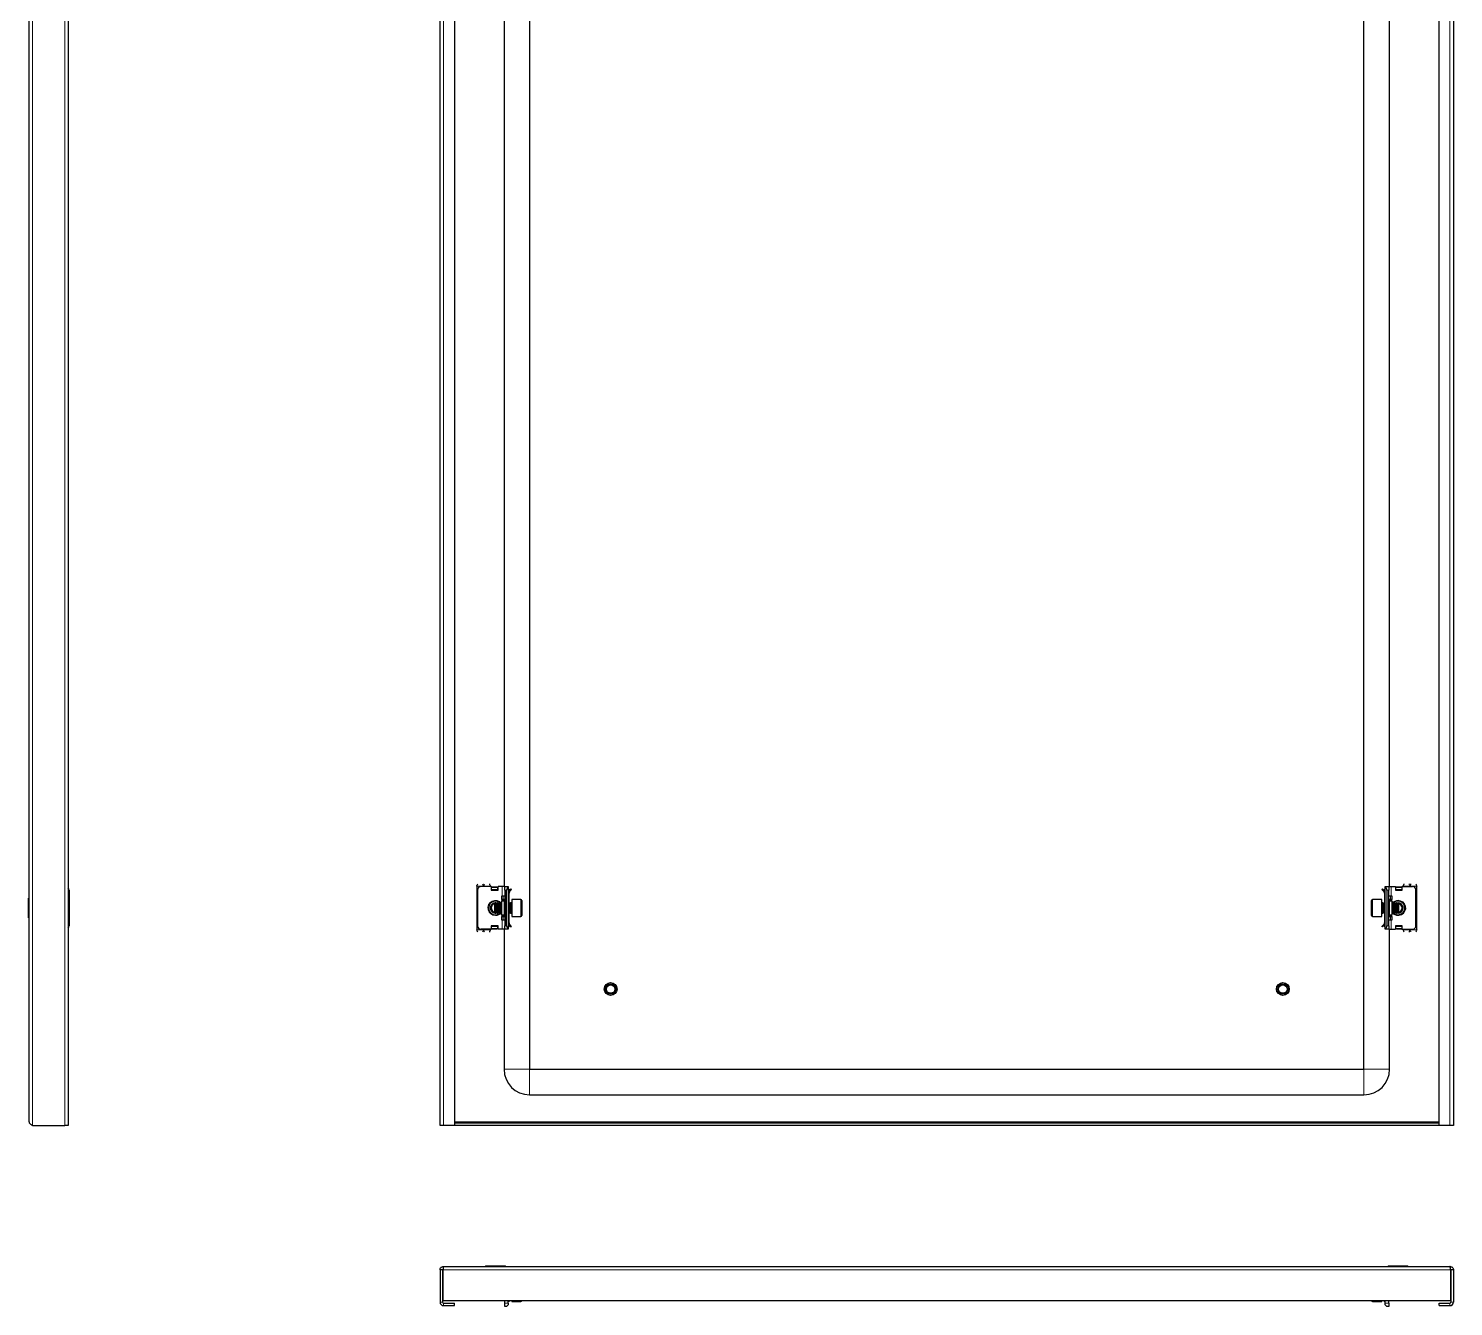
# Model space of a CAD drawing. Header units: millimetres. Extents: x -293 to 1703, y -1307 to 1206.
# Drawn here: x 868 to 1703, y -1281 to -533 of the extents above; entities that cross this region are included whole.
import ezdxf

# ---------------------------------------------------------------- set-up
doc = ezdxf.new("R2010")
doc.units = ezdxf.units.MM

msp = doc.modelspace()

# ---------------------------------------------------------------- linework, layer by layer
at = {"color": 7, "linetype": 'Continuous', "lineweight": 25}
for p, q in [((868.5, -1173.34), (868.5, 977.46)), ((891.5, 979.56), (891.5, -1175.44)), ((1109.41, -1175.44), (1109.41, 979.56)), ((1117.91, 979.56), (1117.91, -1175.44)), ((1694.91, -1175.44), (1694.91, 979.56)), ((1703.41, 979.56), (1703.41, -1175.44)), ((1161.91, 946.56), (1161.91, -1142.44)), ((1650.91, -1142.44), (1650.91, 946.56)), ((1146.91, -385.44), (1146.91, -1035.44)), ((1665.91, -1035.44), (1665.91, -385.44)), ((1130.91, -1035.19), (1130.91, -1060.69)), ((1139.41, -1035.44), (1133.41, -1035.44)), ((1138.91, -1035.19), (1138.91, -1035.44)), ((1139.41, -1035.44), (1139.41, -1037.44)), ((1139.61, -1035.56), (1139.41, -1035.56)), ((1139.61, -1037.44), (1139.61, -1035.56)), ((1139.66, -1035.82), (1140.16, -1035.47)), ((1140.16, -1035.47), (1140.16, -1035.82)), ((1140.16, -1035.47), (1142.66, -1035.47)), ((1142.66, -1035.82), (1142.66, -1035.47)), ((1142.66, -1035.47), (1143.16, -1035.82)), ((1143.41, -1037.44), (1143.41, -1035.44)), ((1145.91, -1035.44), (1143.41, -1035.44)), ((1147.41, -1035.44), (1145.91, -1035.44)), ((1147.41, -1035.44), (1149.41, -1035.44)), ((1147.41, -1037.44), (1147.41, -1035.44)), ((1149.41, -1035.44), (1149.41, -1035.71)), ((1663.41, -1035.44), (1665.41, -1035.44)), ((1663.41, -1035.71), (1663.41, -1035.44)), ((1665.41, -1035.44), (1665.41, -1037.44)), ((1665.41, -1035.44), (1666.91, -1035.44)), ((1666.91, -1035.44), (1669.41, -1035.44)), ((1669.41, -1035.44), (1669.41, -1037.44)), ((1669.66, -1035.82), (1670.16, -1035.47)), ((1670.16, -1035.47), (1670.16, -1035.82)), ((1670.16, -1035.47), (1672.66, -1035.47)), ((1672.66, -1035.82), (1672.66, -1035.47)), ((1672.66, -1035.47), (1673.16, -1035.82)), ((1673.21, -1035.56), (1673.21, -1037.44)), ((1673.41, -1035.56), (1673.21, -1035.56)), ((1673.41, -1035.44), (1679.41, -1035.44)), ((1673.41, -1037.44), (1673.41, -1035.44)), ((1673.91, -1035.44), (1673.91, -1035.19)), ((1681.91, -1060.69), (1681.91, -1035.19)), ((868.5, -1042.16), (868.2, -1042.16)), ((868.2, -1050.09), (868.2, -1042.16)), ((892, -1037.44), (892, -1058.44)), ((1131.41, -1037.44), (1131.41, -1058.44)), ((1139.41, -1037.44), (1143.41, -1037.44)), ((1140.16, -1035.82), (1139.66, -1036.18)), ((1139.66, -1036.18), (1139.66, -1035.82)), ((1139.66, -1037.09), (1139.66, -1036.18)), ((1139.66, -1037.44), (1139.66, -1037.09)), ((1140.16, -1035.82), (1142.66, -1035.82)), ((1143.16, -1036.18), (1142.66, -1035.82)), ((1143.16, -1035.82), (1143.16, -1036.18)), ((1143.16, -1036.18), (1143.16, -1037.09)), ((1143.16, -1037.09), (1143.16, -1037.44)), ((1145.41, -1040.94), (1145.41, -1042.94)), ((1145.91, -1040.94), (1145.41, -1040.94)), ((1145.41, -1042.69), (1146.41, -1042.69)), ((1145.41, -1042.94), (1147.08, -1043.91)), ((1146.91, -1043.94), (1145.41, -1043.94)), ((1145.41, -1043.94), (1145.41, -1051.94)), ((1147.41, -1040.94), (1145.91, -1040.94)), ((1146.41, -1042.69), (1146.91, -1042.69)), ((1146.91, -1042.69), (1146.91, -1043.81)), ((1147.41, -1037.44), (1147.41, -1058.44)), ((1148.41, -1058.44), (1148.41, -1037.44)), ((1149.41, -1035.71), (1149.41, -1060.18)), ((1149.41, -1036.53), (1149.61, -1036.74)), ((1149.91, -1039.19), (1149.41, -1039.19)), ((1149.91, -1042.69), (1149.41, -1042.69)), ((1149.91, -1037.44), (1149.91, -1037.9)), ((1149.91, -1042.69), (1149.91, -1039.19)), ((1149.91, -1044.94), (1149.91, -1042.69)), ((1149.99, -1037.78), (1150.97, -1036.8)), ((1150.35, -1038.13), (1149.99, -1037.78)), ((1150.35, -1038.13), (1151.32, -1037.16)), ((1150.97, -1036.8), (1151.32, -1037.16)), ((1156.81, -1042.94), (1151.41, -1042.94)), ((1151.41, -1042.94), (1151.41, -1052.57)), ((1157.41, -1043.54), (1157.41, -1052.01)), ((1655.41, -1052.34), (1655.41, -1043.54)), ((1661.41, -1042.94), (1656.01, -1042.94)), ((1661.41, -1052.94), (1661.41, -1042.94)), ((1661.85, -1036.8), (1661.49, -1037.16)), ((1662.47, -1038.13), (1661.49, -1037.16)), ((1662.82, -1037.78), (1661.85, -1036.8)), ((1662.47, -1038.13), (1662.82, -1037.78)), ((1662.91, -1037.44), (1662.91, -1037.84)), ((1662.91, -1039.19), (1663.41, -1039.19)), ((1662.91, -1039.19), (1662.91, -1042.69)), ((1663.41, -1042.69), (1662.91, -1042.69)), ((1662.91, -1042.69), (1662.91, -1044.94)), ((1663.2, -1036.74), (1663.41, -1036.53)), ((1663.41, -1060.18), (1663.41, -1035.71)), ((1664.41, -1037.44), (1664.41, -1058.44)), ((1665.41, -1058.44), (1665.41, -1037.44)), ((1666.91, -1040.94), (1665.41, -1040.94)), ((1665.73, -1043.91), (1667.41, -1042.94)), ((1665.91, -1043.81), (1665.91, -1042.69)), ((1665.91, -1042.69), (1666.41, -1042.69)), ((1667.41, -1043.94), (1665.91, -1043.94)), ((1666.41, -1042.69), (1667.41, -1042.69)), ((1667.41, -1040.94), (1666.91, -1040.94)), ((1667.41, -1042.94), (1667.41, -1040.94)), ((1667.41, -1051.94), (1667.41, -1043.94)), ((1669.41, -1037.44), (1673.41, -1037.44)), ((1670.16, -1035.82), (1669.66, -1036.18)), ((1669.66, -1036.18), (1669.66, -1035.82)), ((1669.66, -1037.09), (1669.66, -1036.18)), ((1669.66, -1037.44), (1669.66, -1037.09)), ((1670.16, -1035.82), (1672.66, -1035.82)), ((1673.16, -1036.18), (1672.66, -1035.82)), ((1673.16, -1035.82), (1673.16, -1036.18)), ((1673.16, -1036.18), (1673.16, -1037.09)), ((1673.16, -1037.09), (1673.16, -1037.44)), ((1681.41, -1058.44), (1681.41, -1037.44)), ((868.2, -1053.73), (868.2, -1050.09)), ((1141.71, -1045.19), (1140.88, -1045.38)), ((1141.96, -1044.94), (1141.41, -1045.5)), ((1141.41, -1045.5), (1141.41, -1050.2)), ((1141.41, -1050.2), (1141.41, -1050.39)), ((1141.41, -1050.39), (1141.96, -1050.94)), ((1142.02, -1044.94), (1141.96, -1044.94)), ((1141.96, -1044.94), (1141.96, -1050.72)), ((1141.96, -1050.72), (1141.96, -1050.94)), ((1141.96, -1050.94), (1142.02, -1050.94)), ((1142.41, -1045.5), (1142.02, -1044.94)), ((1142.02, -1044.94), (1142.02, -1046.8)), ((1142.02, -1046.8), (1142.02, -1050.94)), ((1142.02, -1050.94), (1142.41, -1050.39)), ((1142.57, -1045.27), (1142.2, -1045.2)), ((1142.8, -1044.94), (1142.41, -1045.5)), ((1142.41, -1045.5), (1142.41, -1047.01)), ((1142.41, -1047.01), (1142.41, -1050.39)), ((1142.41, -1050.39), (1142.8, -1050.94)), ((1143.02, -1044.94), (1142.8, -1044.94)), ((1142.8, -1044.94), (1142.8, -1046.8)), ((1142.8, -1046.8), (1142.8, -1050.94)), ((1142.8, -1050.94), (1143.02, -1050.94)), ((1143.41, -1045.5), (1143.02, -1044.94)), ((1143.02, -1044.94), (1143.02, -1046.8)), ((1143.02, -1046.8), (1143.02, -1050.94)), ((1143.02, -1050.94), (1143.41, -1050.39)), ((1143.24, -1045.25), (1143.48, -1045.39)), ((1143.48, -1050.5), (1143.24, -1050.63)), ((1143.8, -1044.94), (1143.41, -1045.5)), ((1143.41, -1045.5), (1143.41, -1047.01)), ((1143.41, -1047.01), (1143.41, -1050.39)), ((1143.41, -1050.39), (1143.8, -1050.94)), ((1144.02, -1044.94), (1143.8, -1044.94)), ((1143.8, -1044.94), (1143.8, -1046.8)), ((1143.8, -1046.8), (1143.8, -1050.94)), ((1143.8, -1050.94), (1144.02, -1050.94)), ((1144.41, -1045.5), (1144.02, -1044.94)), ((1144.02, -1044.94), (1144.02, -1046.8)), ((1144.02, -1046.8), (1144.02, -1050.94)), ((1144.02, -1050.94), (1144.41, -1050.39)), ((1144.8, -1044.94), (1144.41, -1045.5)), ((1144.41, -1045.5), (1144.41, -1047.01)), ((1144.41, -1047.01), (1144.41, -1050.39)), ((1144.41, -1050.39), (1144.8, -1050.94)), ((1145.02, -1044.94), (1144.8, -1044.94)), ((1144.8, -1044.94), (1144.8, -1046.8)), ((1144.8, -1046.8), (1144.8, -1050.94)), ((1144.8, -1050.94), (1145.02, -1050.94)), ((1145.41, -1045.5), (1145.02, -1044.94)), ((1145.02, -1044.94), (1145.02, -1046.8)), ((1145.02, -1046.8), (1145.02, -1050.94)), ((1145.02, -1050.94), (1145.41, -1050.39)), ((1145.41, -1051.94), (1146.91, -1051.94)), ((1147.08, -1051.98), (1145.41, -1052.94)), ((1146.91, -1052.08), (1146.91, -1053.19)), ((1149.8, -1044.94), (1149.41, -1045.5)), ((1149.41, -1050.39), (1149.8, -1050.94)), ((1150.02, -1044.94), (1149.8, -1044.94)), ((1149.8, -1044.94), (1149.8, -1046.8)), ((1149.8, -1046.8), (1149.8, -1050.94)), ((1149.8, -1050.94), (1150.02, -1050.94)), ((1149.91, -1053.19), (1149.91, -1050.94)), ((1150.41, -1045.5), (1150.02, -1044.94)), ((1150.02, -1044.94), (1150.02, -1046.8)), ((1150.02, -1046.8), (1150.02, -1050.94)), ((1150.02, -1050.94), (1150.41, -1050.39)), ((1150.8, -1044.94), (1150.41, -1045.5)), ((1150.41, -1045.5), (1150.41, -1047.01)), ((1150.41, -1047.01), (1150.41, -1050.39)), ((1150.41, -1050.39), (1150.8, -1050.94)), ((1151.16, -1044.94), (1150.8, -1044.94)), ((1150.8, -1044.94), (1150.8, -1046.8)), ((1150.8, -1046.8), (1150.8, -1050.94)), ((1150.8, -1050.94), (1151.16, -1050.94)), ((1157.41, -1052.01), (1157.41, -1052.34)), ((1662.02, -1044.94), (1661.66, -1044.94)), ((1661.66, -1050.94), (1662.02, -1050.94)), ((1662.41, -1045.5), (1662.02, -1044.94)), ((1662.02, -1046.8), (1662.02, -1044.94)), ((1662.02, -1050.94), (1662.02, -1046.8)), ((1662.02, -1050.94), (1662.41, -1050.39)), ((1662.8, -1044.94), (1662.41, -1045.5)), ((1662.41, -1047.01), (1662.41, -1045.5)), ((1662.41, -1050.39), (1662.41, -1047.01)), ((1662.41, -1050.39), (1662.8, -1050.94)), ((1663.02, -1044.94), (1662.8, -1044.94)), ((1662.8, -1046.8), (1662.8, -1044.94)), ((1662.8, -1050.94), (1662.8, -1046.8)), ((1662.8, -1050.94), (1663.02, -1050.94)), ((1662.91, -1050.94), (1662.91, -1053.19)), ((1663.41, -1045.5), (1663.02, -1044.94)), ((1663.02, -1046.8), (1663.02, -1044.94)), ((1663.02, -1050.94), (1663.02, -1046.8)), ((1663.02, -1050.94), (1663.41, -1050.39)), ((1667.41, -1052.94), (1665.73, -1051.98)), ((1665.91, -1051.94), (1667.41, -1051.94)), ((1665.91, -1053.19), (1665.91, -1052.08)), ((1667.8, -1044.94), (1667.41, -1045.5)), ((1667.41, -1050.39), (1667.8, -1050.94)), ((1668.02, -1044.94), (1667.8, -1044.94)), ((1667.8, -1046.8), (1667.8, -1044.94)), ((1667.8, -1050.94), (1667.8, -1046.8)), ((1667.8, -1050.94), (1668.02, -1050.94)), ((1668.41, -1045.5), (1668.02, -1044.94)), ((1668.02, -1046.8), (1668.02, -1044.94)), ((1668.02, -1050.94), (1668.02, -1046.8)), ((1668.02, -1050.94), (1668.41, -1050.39)), ((1668.8, -1044.94), (1668.41, -1045.5)), ((1668.41, -1047.01), (1668.41, -1045.5)), ((1668.41, -1050.39), (1668.41, -1047.01)), ((1668.41, -1050.39), (1668.8, -1050.94)), ((1669.02, -1044.94), (1668.8, -1044.94)), ((1668.8, -1046.8), (1668.8, -1044.94)), ((1668.8, -1050.94), (1668.8, -1046.8)), ((1668.8, -1050.94), (1669.02, -1050.94)), ((1669.41, -1045.5), (1669.02, -1044.94)), ((1669.02, -1046.8), (1669.02, -1044.94)), ((1669.02, -1050.94), (1669.02, -1046.8)), ((1669.02, -1050.94), (1669.41, -1050.39)), ((1669.33, -1045.39), (1669.58, -1045.25)), ((1669.58, -1050.63), (1669.33, -1050.5)), ((1669.8, -1044.94), (1669.41, -1045.5)), ((1669.41, -1047.01), (1669.41, -1045.5)), ((1669.41, -1050.39), (1669.41, -1047.01)), ((1669.41, -1050.39), (1669.8, -1050.94)), ((1670.02, -1044.94), (1669.8, -1044.94)), ((1669.8, -1046.8), (1669.8, -1044.94)), ((1669.8, -1050.94), (1669.8, -1046.8)), ((1669.8, -1050.94), (1670.02, -1050.94)), ((1670.41, -1045.5), (1670.02, -1044.94)), ((1670.02, -1046.8), (1670.02, -1044.94)), ((1670.02, -1050.94), (1670.02, -1046.8)), ((1670.02, -1050.94), (1670.41, -1050.39)), ((1670.62, -1045.2), (1670.24, -1045.27)), ((1670.8, -1044.94), (1670.41, -1045.5)), ((1670.41, -1047.01), (1670.41, -1045.5)), ((1670.41, -1050.39), (1670.41, -1047.01)), ((1670.41, -1050.39), (1670.8, -1050.94)), ((1670.85, -1044.94), (1670.8, -1044.94)), ((1670.8, -1046.8), (1670.8, -1044.94)), ((1670.8, -1050.94), (1670.8, -1046.8)), ((1670.8, -1050.94), (1670.85, -1050.94)), ((1671.41, -1045.5), (1670.85, -1044.94)), ((1670.85, -1050.94), (1670.85, -1044.94)), ((1670.85, -1050.94), (1671.41, -1050.39)), ((1671.93, -1045.38), (1671.1, -1045.19)), ((1671.41, -1050.39), (1671.41, -1045.5)), ((868.2, -1053.73), (868.5, -1053.73)), ((1139.41, -1060.44), (1133.41, -1060.44)), ((1138.91, -1060.44), (1138.91, -1060.69)), ((1143.41, -1058.44), (1139.41, -1058.44)), ((1139.41, -1058.44), (1139.41, -1060.44)), ((1139.41, -1060.33), (1139.61, -1060.33)), ((1139.61, -1060.33), (1139.61, -1058.44)), ((1139.66, -1058.8), (1139.66, -1058.44)), ((1139.66, -1059.71), (1139.66, -1058.8)), ((1139.66, -1059.71), (1140.16, -1060.07)), ((1139.66, -1060.07), (1139.66, -1059.71)), ((1140.16, -1060.42), (1139.66, -1060.07)), ((1142.66, -1060.07), (1140.16, -1060.07)), ((1140.16, -1060.07), (1140.16, -1060.42)), ((1142.66, -1060.42), (1140.16, -1060.42)), ((1142.66, -1060.07), (1143.16, -1059.71)), ((1142.66, -1060.42), (1142.66, -1060.07)), ((1143.16, -1060.07), (1142.66, -1060.42)), ((1143.16, -1058.44), (1143.16, -1058.8)), ((1143.16, -1058.8), (1143.16, -1059.71)), ((1143.16, -1059.71), (1143.16, -1060.07)), ((1143.41, -1060.44), (1143.41, -1058.44)), ((1145.91, -1060.44), (1143.41, -1060.44)), ((1145.41, -1052.94), (1145.41, -1054.94)), ((1146.41, -1053.19), (1145.41, -1053.19)), ((1145.41, -1054.94), (1145.91, -1054.94)), ((1145.91, -1054.94), (1147.41, -1054.94)), ((1147.41, -1060.44), (1145.91, -1060.44)), ((1146.91, -1053.19), (1146.41, -1053.19)), ((1146.91, -1060.44), (1146.91, -1142.44)), ((1147.41, -1060.44), (1147.41, -1058.44)), ((1149.41, -1060.44), (1147.41, -1060.44)), ((1149.41, -1053.19), (1149.91, -1053.19)), ((1149.91, -1056.69), (1149.41, -1056.69)), ((1149.61, -1059.15), (1149.41, -1059.36)), ((1149.41, -1060.18), (1149.41, -1060.44)), ((1149.91, -1056.69), (1149.91, -1053.19)), ((1149.91, -1058.44), (1149.91, -1058.05)), ((1150.35, -1057.75), (1149.99, -1058.11)), ((1149.99, -1058.11), (1150.97, -1059.08)), ((1150.35, -1057.75), (1151.32, -1058.73)), ((1150.97, -1059.08), (1151.32, -1058.73)), ((1151.41, -1052.57), (1151.41, -1052.94)), ((1151.41, -1052.94), (1156.81, -1052.94)), ((1656.01, -1052.94), (1661.41, -1052.94)), ((1662.47, -1057.75), (1661.49, -1058.73)), ((1661.85, -1059.08), (1661.49, -1058.73)), ((1662.82, -1058.11), (1661.85, -1059.08)), ((1662.47, -1057.75), (1662.82, -1058.11)), ((1662.91, -1053.19), (1662.91, -1056.69)), ((1662.91, -1053.19), (1663.41, -1053.19)), ((1662.91, -1056.69), (1663.41, -1056.69)), ((1662.91, -1058.44), (1662.91, -1057.98)), ((1663.41, -1059.36), (1663.2, -1059.15)), ((1663.41, -1060.44), (1663.41, -1060.18)), ((1665.41, -1060.44), (1663.41, -1060.44)), ((1665.41, -1054.94), (1666.91, -1054.94)), ((1665.41, -1058.44), (1665.41, -1060.44)), ((1665.41, -1060.44), (1666.91, -1060.44)), ((1666.41, -1053.19), (1665.91, -1053.19)), ((1665.91, -1142.44), (1665.91, -1060.44)), ((1667.41, -1053.19), (1666.41, -1053.19)), ((1666.91, -1054.94), (1667.41, -1054.94)), ((1666.91, -1060.44), (1669.41, -1060.44)), ((1667.41, -1054.94), (1667.41, -1052.94)), ((1669.41, -1058.44), (1669.41, -1060.44)), ((1673.41, -1058.44), (1669.41, -1058.44)), ((1669.66, -1058.8), (1669.66, -1058.44)), ((1669.66, -1059.71), (1669.66, -1058.8)), ((1669.66, -1059.71), (1670.16, -1060.07)), ((1669.66, -1060.07), (1669.66, -1059.71)), ((1670.16, -1060.42), (1669.66, -1060.07)), ((1672.66, -1060.07), (1670.16, -1060.07)), ((1670.16, -1060.07), (1670.16, -1060.42)), ((1672.66, -1060.42), (1670.16, -1060.42)), ((1672.66, -1060.07), (1673.16, -1059.71)), ((1672.66, -1060.42), (1672.66, -1060.07)), ((1673.16, -1060.07), (1672.66, -1060.42)), ((1673.16, -1058.44), (1673.16, -1058.8)), ((1673.16, -1058.8), (1673.16, -1059.71)), ((1673.16, -1059.71), (1673.16, -1060.07)), ((1673.21, -1058.44), (1673.21, -1060.33)), ((1673.21, -1060.33), (1673.41, -1060.33)), ((1673.41, -1060.44), (1673.41, -1058.44)), ((1673.41, -1060.44), (1679.41, -1060.44)), ((1673.91, -1060.69), (1673.91, -1060.44)), ((1161.91, -1142.44), (1650.91, -1142.44)), ((1161.91, -1157.44), (1650.91, -1157.44)), ((870.6, -1175.44), (889.4, -1175.44)), ((891.5, -1175.44), (889.4, -1175.44)), ((1111.51, -1175.44), (1109.41, -1175.44)), ((1117.91, -1175.44), (1111.51, -1175.44)), ((1694.91, -1173.94), (1117.91, -1173.94)), ((1694.91, -1175.44), (1117.91, -1175.44)), ((1701.31, -1175.44), (1694.91, -1175.44)), ((1703.41, -1175.44), (1701.31, -1175.44)), ((1110.91, -1260.06), (1109.41, -1260.06)), ((1109.41, -1260.06), (1109.41, -1278.86)), ((1110.91, -1260.06), (1110.91, -1278.86)), ((1111.11, -1260.06), (1111.11, -1277.96)), ((1111.51, -1257.96), (1701.31, -1257.96)), ((1136.12, -1257.66), (1136.12, -1257.96)), ((1136.12, -1257.66), (1147.69, -1257.66)), ((1147.69, -1257.96), (1147.69, -1257.66)), ((1665.12, -1257.66), (1665.12, -1257.96)), ((1665.12, -1257.66), (1676.28, -1257.66)), ((1676.28, -1257.66), (1676.69, -1257.66)), ((1676.69, -1257.96), (1676.69, -1257.66)), ((1701.71, -1260.06), (1701.71, -1277.96)), ((1703.41, -1260.06), (1701.91, -1260.06)), ((1701.91, -1260.06), (1701.91, -1278.86)), ((1703.41, -1260.06), (1703.41, -1278.86)), ((1111.11, -1277.96), (1701.71, -1277.96)), ((1111.51, -1279.46), (1117.91, -1279.46)), ((1111.51, -1280.96), (1117.91, -1280.96)), ((1117.91, -1280.96), (1117.91, -1279.46)), ((1147.41, -1279.46), (1147.41, -1277.96)), ((1147.41, -1281.46), (1147.41, -1279.46)), ((1148.41, -1281.46), (1147.41, -1281.46)), ((1148.41, -1281.46), (1149.41, -1280.46)), ((1149.41, -1279.46), (1149.41, -1277.96)), ((1149.91, -1278.46), (1149.41, -1278.46)), ((1149.41, -1279.46), (1149.41, -1280.46)), ((1151.41, -1277.96), (1151.41, -1278.46)), ((1151.41, -1278.46), (1156.81, -1278.46)), ((1656.01, -1278.46), (1661.41, -1278.46)), ((1661.41, -1278.46), (1661.41, -1277.96)), ((1662.91, -1278.46), (1663.41, -1278.46)), ((1663.41, -1279.46), (1663.41, -1277.96)), ((1663.41, -1280.46), (1663.41, -1279.46)), ((1663.41, -1280.46), (1664.41, -1281.46)), ((1665.41, -1281.46), (1664.41, -1281.46)), ((1665.41, -1279.46), (1665.41, -1277.96)), ((1665.41, -1279.46), (1665.41, -1281.46)), ((1694.91, -1280.96), (1694.91, -1279.46)), ((1694.91, -1279.46), (1701.31, -1279.46)), ((1694.91, -1280.96), (1701.31, -1280.96))]:
    msp.add_line(p, q, dxfattribs=at)
at = {"color": 8, "linetype": 'Continuous', "lineweight": 18}
for p, q in [((870.6, -1175.44), (870.6, 979.56)), ((889.4, -1175.44), (889.4, 979.56)), ((1111.51, 979.56), (1111.51, -1175.44)), ((1701.31, 979.56), (1701.31, -1175.44)), ((1130.91, -1035.19), (1134.91, -1035.19)), ((1134.91, -1035.19), (1138.91, -1035.19)), ((1145.91, -1035.44), (1145.91, -1040.94)), ((1666.91, -1040.94), (1666.91, -1035.44)), ((1673.91, -1035.19), (1677.91, -1035.19)), ((1681.91, -1035.19), (1677.91, -1035.19)), ((1143.16, -1037.09), (1139.66, -1037.09)), ((1146.41, -1040.94), (1146.41, -1042.69)), ((1146.91, -1051.94), (1146.91, -1043.94)), ((1148.41, -1037.44), (1147.41, -1037.44)), ((1149.41, -1036.94), (1149.61, -1036.74)), ((1149.41, -1037.44), (1149.91, -1037.44)), ((1156.81, -1052.57), (1156.81, -1042.94)), ((1656.01, -1042.94), (1656.01, -1052.94)), ((1663.41, -1037.44), (1662.91, -1037.44)), ((1663.41, -1036.94), (1663.2, -1036.74)), ((1665.41, -1037.44), (1664.41, -1037.44)), ((1665.91, -1043.94), (1665.91, -1051.94)), ((1666.41, -1042.69), (1666.41, -1040.94)), ((1673.16, -1037.09), (1669.66, -1037.09)), ((1151.16, -1050.94), (1151.16, -1044.94)), ((1661.66, -1044.94), (1661.66, -1050.72)), ((1661.66, -1050.72), (1661.66, -1050.94)), ((1130.91, -1060.69), (1134.91, -1060.69)), ((1138.91, -1060.69), (1134.91, -1060.69)), ((1139.66, -1058.8), (1143.16, -1058.8)), ((1145.91, -1054.94), (1145.91, -1060.44)), ((1146.41, -1053.19), (1146.41, -1054.94)), ((1147.41, -1058.44), (1148.41, -1058.44)), ((1149.41, -1058.44), (1149.91, -1058.44)), ((1149.41, -1058.94), (1149.61, -1059.15)), ((1156.81, -1052.94), (1156.81, -1052.57)), ((1663.41, -1058.44), (1662.91, -1058.44)), ((1663.41, -1058.94), (1663.2, -1059.15)), ((1664.41, -1058.44), (1665.41, -1058.44)), ((1666.41, -1054.94), (1666.41, -1053.19)), ((1666.91, -1060.44), (1666.91, -1054.94)), ((1669.66, -1058.8), (1673.16, -1058.8)), ((1677.91, -1060.69), (1673.91, -1060.69)), ((1681.91, -1060.69), (1677.91, -1060.69)), ((1161.91, -1142.44), (1146.91, -1142.44)), ((1161.91, -1142.44), (1161.91, -1157.44)), ((1650.91, -1142.44), (1650.91, -1157.44)), ((1650.91, -1142.44), (1665.91, -1142.44)), ((1694.91, -1173.34), (1117.91, -1173.34)), ((1111.11, -1260.06), (1701.71, -1260.06)), ((1110.91, -1278.86), (1109.41, -1278.86)), ((1111.51, -1279.46), (1111.51, -1280.96)), ((1147.41, -1279.46), (1149.41, -1279.46)), ((1156.81, -1278.46), (1156.81, -1277.96)), ((1656.01, -1277.96), (1656.01, -1278.46)), ((1663.41, -1279.46), (1665.41, -1279.46)), ((1701.31, -1279.46), (1701.31, -1280.96)), ((1701.91, -1278.86), (1703.41, -1278.86))]:
    msp.add_line(p, q, dxfattribs=at)
at = {"color": 7, "linetype": 'Continuous', "lineweight": 25, "flags": 128}
for points in [[(1142.2, -1050.69), (1142.44, -1050.65), (1142.57, -1050.62)], [(1670.24, -1050.62), (1670.37, -1050.65), (1670.62, -1050.69)]]:
    msp.add_lwpolyline(points, dxfattribs=at)
at = {"color": 7, "linetype": 'Continuous', "lineweight": 25}
for centre, radius in [((1209.41, -1095.44), 3.75), ((1209.41, -1095.44), 3), ((1209.41, -1095.44), 2.5), ((1603.41, -1095.44), 3.75), ((1603.41, -1095.44), 3), ((1603.41, -1095.44), 2.5)]:
    msp.add_circle(centre, radius, dxfattribs=at)
for centre, radius, start, end in [((1133.41, -1037.44), 2, 90, 180), ((1679.41, -1037.44), 2, 0, 90), ((890, -1037.44), 2, 0, 41.40962), ((1141.91, -1047.94), 4, 45.71765, 270), ((1146.91, -1043.44), 0.5, 270, 0), ((1150.41, -1037.44), 2, 120, 180), ((1148.91, -1037.44), 1, 0, 45), ((1156.81, -1043.54), 0.6, 0, 90), ((1656.01, -1043.54), 0.6, 90, 180), ((1663.91, -1037.44), 1, 135, 180), ((1662.41, -1037.44), 2, 0, 60), ((1665.91, -1043.44), 0.5, 180, 270), ((1670.91, -1047.94), 4, 90, 134.28235), ((1670.91, -1047.94), 4, 225.71765, 90), ((1141.91, -1047.94), 3, 74.33161, 285.66839), ((1141.91, -1047.94), 2.76, 111.7574, 265.98739), ((1141.91, -1047.94), 2.45, 101.79772, 201.7574), ((1141.91, -1047.94), 2.45, 201.7574, 258.20228), ((1141.91, -1047.94), 4, 270, 314.28235), ((1146.91, -1052.44), 0.5, 0, 90), ((1151.16, -1044.69), 0.25, 270, 0), ((1151.16, -1051.19), 0.25, 360, 90), ((1156.81, -1052.34), 0.6, 270, 360), ((1656.01, -1052.34), 0.6, 180, 270), ((1661.66, -1044.69), 0.25, 180, 270), ((1661.66, -1051.19), 0.25, 90, 180), ((1665.91, -1052.44), 0.5, 90, 180), ((1670.91, -1047.94), 3, 254.33161, 105.66839), ((1670.91, -1047.94), 2.76, 274.01261, 68.2426), ((1670.91, -1047.94), 2.45, 281.79772, 78.20228), ((890, -1058.44), 2, 318.59038, 0), ((1133.41, -1058.44), 2, 180, 270), ((1150.41, -1058.44), 2, 180, 240), ((1148.91, -1058.44), 1, 315, 0), ((1663.91, -1058.44), 1, 180, 225), ((1662.41, -1058.44), 2, 300, 0), ((1679.41, -1058.44), 2, 270, 0), ((1161.91, -1142.44), 15, 180, 270), ((1650.91, -1142.44), 15, 270, 0), ((1111.51, -1278.86), 2.1, 180, 270), ((1111.51, -1278.86), 0.6, 180, 270), ((1156.81, -1277.86), 0.6, 270, 350.40593), ((1656.01, -1277.86), 0.6, 189.59407, 270), ((1701.31, -1278.86), 2.1, 270, 0), ((1701.31, -1278.86), 0.6, 270, 0)]:
    msp.add_arc(centre, radius, start, end, dxfattribs=at)
at = {"color": 8, "linetype": 'Continuous', "lineweight": 18}
for centre, start, end in [((1141.91, -1047.94), 38.94244, 270), ((1670.91, -1047.94), 218.94244, 90), ((1670.91, -1047.94), 90, 141.05756), ((1141.91, -1047.94), 270, 321.05756)]:
    msp.add_arc(centre, 4.5, start, end, dxfattribs=at)
at = {"color": 7, "linetype": 'Continuous', "lineweight": 25}
for points, knots in [([(1130.91, -1035.19), (1131, -1034.95), (1131.19, -1034.46), (1131.38, -1034.07), (1131.48, -1033.87)], [0, 0, 0, 0, 0.5020654, 1, 1, 1, 1]), ([(1134.33, -1033.88), (1134.41, -1034.04), (1134.59, -1034.39), (1134.78, -1034.87), (1134.89, -1035.15), (1134.91, -1035.19)], [0, 0, 0, 0, 0.415483, 0.917152, 1, 1, 1, 1]), ([(1134.91, -1035.19), (1135, -1034.95), (1135.19, -1034.46), (1135.38, -1034.07), (1135.48, -1033.87)], [0, 0, 0, 0, 0.5020654, 1, 1, 1, 1]), ([(1138.33, -1033.88), (1138.41, -1034.04), (1138.59, -1034.39), (1138.78, -1034.87), (1138.89, -1035.15), (1138.91, -1035.19)], [0, 0, 0, 0, 0.4154826, 0.9171518, 1, 1, 1, 1]), ([(1673.91, -1035.19), (1673.95, -1035.07), (1674.05, -1034.83), (1674.19, -1034.48), (1674.34, -1034.15), (1674.43, -1033.97), (1674.48, -1033.87)], [0, 0, 0, 0, 0.2474545, 0.5020799, 0.7495343, 1, 1, 1, 1]), ([(1677.33, -1033.88), (1677.41, -1034.04), (1677.59, -1034.39), (1677.78, -1034.87), (1677.89, -1035.15), (1677.91, -1035.19)], [0, 0, 0, 0, 0.415483, 0.917152, 1, 1, 1, 1]), ([(1677.91, -1035.19), (1678, -1034.95), (1678.19, -1034.46), (1678.38, -1034.07), (1678.48, -1033.87)], [0, 0, 0, 0, 0.502065, 1, 1, 1, 1]), ([(1681.33, -1033.88), (1681.41, -1034.04), (1681.59, -1034.39), (1681.78, -1034.87), (1681.89, -1035.15), (1681.91, -1035.19)], [0, 0, 0, 0, 0.415483, 0.917152, 1, 1, 1, 1]), ([(1149.99, -1037.78), (1149.84, -1037.97), (1149.53, -1038.35), (1149.41, -1038.87), (1149.41, -1039.15), (1149.41, -1039.19)], [0, 0, 0, 0, 0.461863, 0.923726, 1, 1, 1, 1]), ([(1150.35, -1038.13), (1150.23, -1038.28), (1150.04, -1038.51), (1149.93, -1038.89), (1149.91, -1039.09), (1149.91, -1039.19)], [0, 0, 0, 0, 0.485042, 0.738404, 1, 1, 1, 1]), ([(1662.91, -1039.19), (1662.89, -1039), (1662.85, -1038.71), (1662.67, -1038.36), (1662.54, -1038.21), (1662.47, -1038.13)], [0, 0, 0, 0, 0.485042, 0.738404, 1, 1, 1, 1]), ([(1663.41, -1039.19), (1663.38, -1038.95), (1663.33, -1038.47), (1663.04, -1038.01), (1662.85, -1037.81), (1662.82, -1037.78)], [0, 0, 0, 0, 0.4618628, 0.9237257, 1, 1, 1, 1]), ([(1131.48, -1062.01), (1131.4, -1061.85), (1131.22, -1061.5), (1131.03, -1061.01), (1130.92, -1060.73), (1130.91, -1060.69)], [0, 0, 0, 0, 0.415483, 0.917152, 1, 1, 1, 1]), ([(1134.91, -1060.69), (1134.81, -1060.94), (1134.62, -1061.43), (1134.43, -1061.82), (1134.34, -1062.02)], [0, 0, 0, 0, 0.502065, 1, 1, 1, 1]), ([(1135.48, -1062.01), (1135.4, -1061.85), (1135.22, -1061.5), (1135.03, -1061.01), (1134.92, -1060.73), (1134.91, -1060.69)], [0, 0, 0, 0, 0.415483, 0.917152, 1, 1, 1, 1]), ([(1138.91, -1060.69), (1138.86, -1060.81), (1138.76, -1061.06), (1138.62, -1061.4), (1138.48, -1061.73), (1138.38, -1061.92), (1138.34, -1062.02)], [0, 0, 0, 0, 0.2474545, 0.5020799, 0.7495343, 1, 1, 1, 1]), ([(1149.41, -1056.69), (1149.43, -1056.94), (1149.48, -1057.42), (1149.77, -1057.88), (1149.97, -1058.08), (1149.99, -1058.11)], [0, 0, 0, 0, 0.461863, 0.923726, 1, 1, 1, 1]), ([(1149.91, -1056.69), (1149.93, -1056.88), (1149.96, -1057.17), (1150.14, -1057.53), (1150.28, -1057.68), (1150.35, -1057.75)], [0, 0, 0, 0, 0.485042, 0.738404, 1, 1, 1, 1]), ([(1662.47, -1057.75), (1662.59, -1057.61), (1662.77, -1057.38), (1662.89, -1057), (1662.9, -1056.8), (1662.91, -1056.69)], [0, 0, 0, 0, 0.485042, 0.738404, 1, 1, 1, 1]), ([(1662.82, -1058.11), (1662.97, -1057.92), (1663.28, -1057.54), (1663.4, -1057.01), (1663.41, -1056.73), (1663.41, -1056.69)], [0, 0, 0, 0, 0.461863, 0.923726, 1, 1, 1, 1]), ([(1674.48, -1062.01), (1674.4, -1061.85), (1674.22, -1061.5), (1674.03, -1061.01), (1673.92, -1060.73), (1673.91, -1060.69)], [0, 0, 0, 0, 0.415483, 0.917152, 1, 1, 1, 1]), ([(1677.91, -1060.69), (1677.81, -1060.94), (1677.62, -1061.43), (1677.43, -1061.82), (1677.34, -1062.02)], [0, 0, 0, 0, 0.502065, 1, 1, 1, 1]), ([(1678.48, -1062.01), (1678.4, -1061.85), (1678.22, -1061.5), (1678.03, -1061.01), (1677.92, -1060.73), (1677.91, -1060.69)], [0, 0, 0, 0, 0.4154826, 0.9171518, 1, 1, 1, 1]), ([(1681.91, -1060.69), (1681.81, -1060.94), (1681.62, -1061.43), (1681.43, -1061.82), (1681.34, -1062.02)], [0, 0, 0, 0, 0.502065, 1, 1, 1, 1]), ([(868.5, -1173.34), (868.5, -1173.52), (868.55, -1173.69), (868.76, -1174.05), (868.91, -1174.22), (869.31, -1174.57), (869.54, -1174.74), (870.05, -1175.09), (870.32, -1175.27), (870.6, -1175.44)], [0, 0, 0, 0, 0.25, 0.25, 0.5, 0.5, 0.75, 0.75, 1, 1, 1, 1]), ([(1109.41, -1260.06), (1109.41, -1259.78), (1109.46, -1259.51), (1109.67, -1259), (1109.83, -1258.77), (1110.22, -1258.38), (1110.45, -1258.23), (1110.96, -1258.02), (1111.23, -1257.96), (1111.51, -1257.96)], [0, 0, 0, 0, 0.25, 0.25, 0.5, 0.5, 0.75, 0.75, 1, 1, 1, 1]), ([(1110.91, -1260.06), (1110.92, -1259.98), (1110.94, -1259.82), (1111.04, -1259.64), (1111.14, -1259.6), (1111.16, -1259.6)], [0, 0, 0, 0, 0.432796, 0.865566, 1, 1, 1, 1]), ([(1111.51, -1257.96), (1111.47, -1257.96), (1111.44, -1258.02), (1111.37, -1258.23), (1111.34, -1258.38), (1111.27, -1258.77), (1111.24, -1259), (1111.17, -1259.51), (1111.14, -1259.79), (1111.11, -1260.06)], [0, 0, 0, 0, 0.25, 0.25, 0.5, 0.5, 0.75, 0.75, 1, 1, 1, 1]), ([(1701.31, -1257.96), (1701.58, -1257.96), (1701.85, -1258.02), (1702.37, -1258.23), (1702.6, -1258.38), (1702.99, -1258.77), (1703.14, -1259), (1703.35, -1259.51), (1703.41, -1259.78), (1703.41, -1260.06)], [0, 0, 0, 0, 0.25, 0.25, 0.5, 0.5, 0.75, 0.75, 1, 1, 1, 1]), ([(1701.71, -1260.06), (1701.67, -1259.79), (1701.64, -1259.51), (1701.57, -1259), (1701.54, -1258.77), (1701.47, -1258.38), (1701.44, -1258.23), (1701.37, -1258.02), (1701.34, -1257.96), (1701.31, -1257.96)], [0, 0, 0, 0, 0.25, 0.25, 0.5, 0.5, 0.75, 0.75, 1, 1, 1, 1]), ([(1701.65, -1259.58), (1701.68, -1259.6), (1701.84, -1259.71), (1701.88, -1259.9), (1701.91, -1260.06)], [0, 0, 0, 0, 0.207713, 1, 1, 1, 1]), ([(1149.82, -1277.96), (1149.73, -1278.02), (1149.5, -1278.17), (1149.41, -1278.33), (1149.41, -1278.45), (1149.41, -1278.46)], [0, 0, 0, 0, 0.331346, 0.905226, 1, 1, 1, 1]), ([(1150.22, -1277.96), (1150.15, -1278.02), (1150.02, -1278.13), (1149.93, -1278.3), (1149.91, -1278.41), (1149.91, -1278.46)], [0, 0, 0, 0, 0.360365, 0.675069, 1, 1, 1, 1]), ([(1662.91, -1278.46), (1662.88, -1278.36), (1662.85, -1278.21), (1662.71, -1278.04), (1662.63, -1277.98), (1662.61, -1277.96)], [0, 0, 0, 0, 0.60297, 0.917931, 1, 1, 1, 1]), ([(1663.41, -1278.46), (1663.39, -1278.37), (1663.35, -1278.2), (1663.1, -1278.03), (1663, -1277.96)], [0, 0, 0, 0, 0.5741301, 1, 1, 1, 1])]:
    msp.add_open_spline(points, degree=3, knots=knots, dxfattribs=at)

doc.saveas('drawing.dxf')
